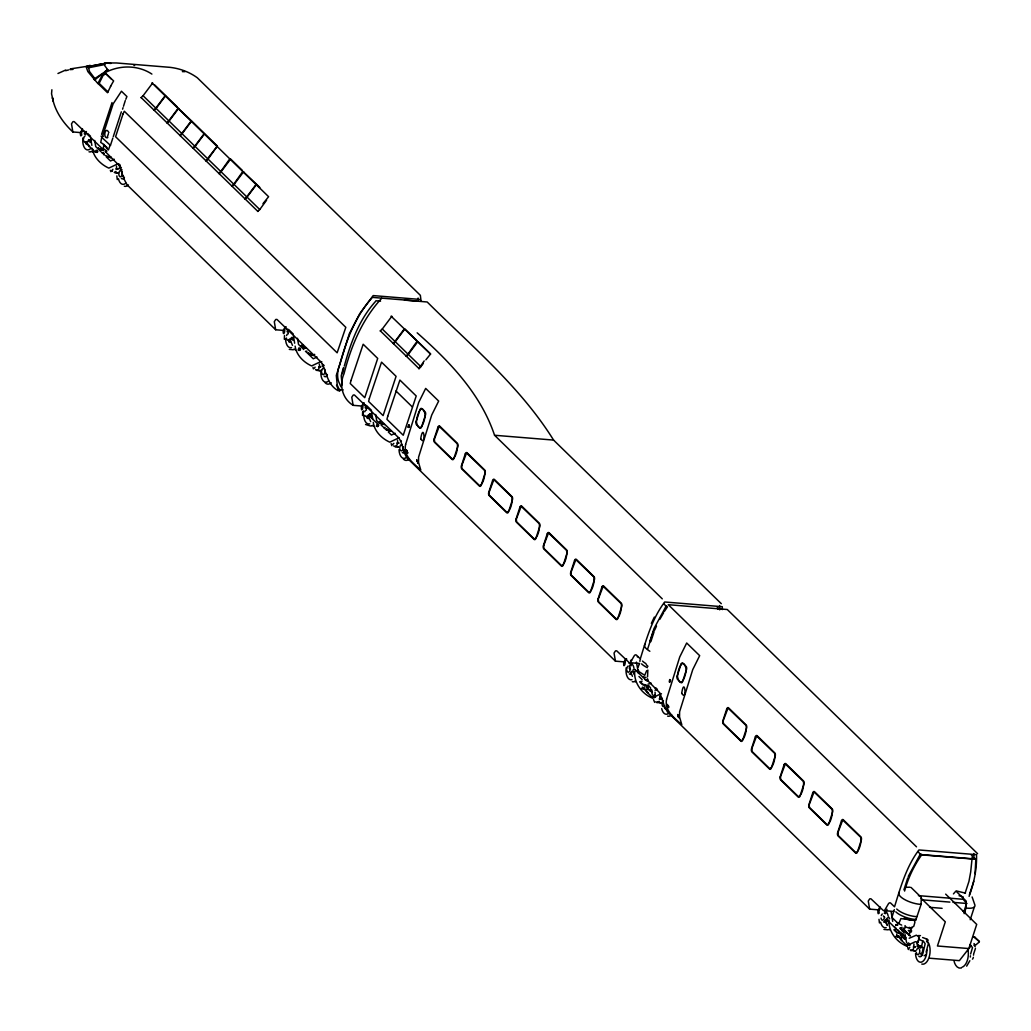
<?xml version="1.0" encoding="UTF-8"?>
<svg xmlns="http://www.w3.org/2000/svg" width="1031" height="1031" viewBox="0 0 1031 1031"><rect width="100%" height="100%" fill="white"/><g stroke="black" fill="none" stroke-linecap="round" stroke-linejoin="round"><path stroke-width="1.5" d="M904.896 933.751L906.533 942.386M894.315 909.664L891.905 917.397L896.931 922.307L898.929 923.26L900.888 918.608L915.696 920.399L921.121 904.29L921.263 897.395L911.004 887.395M964.191 913.646L966.034 907.963L966.176 901.068L955.917 891.068L953.43 893.903M111.67 171.223L112.894 169.29M112.16 170.927L112.392 170.218M647.532 676.903L647.868 670.06M926.134 952.18L928.093 944.564M284.324 339.276L284.517 335.436M362.487 415.519L362.68 411.678M51.885 89.761L51.55 93.873L53.212 101.141L52.452 97.713C54.875 111.039 63.084 122.844 72.866 131.955L80.869 132.612M975.068 873.695L975.829 859.287L974.669 858.153L971.498 858.694L920.206 854.493L918.196 851.464M123.243 175.76L124.016 177.577M970.313 957.052L970.442 955.801M116.516 169.252L116.516 166.159M659.776 699.134L659.763 696.054M973.522 955.17L973.651 954.229M896.777 934.138L896.738 935.929M88.266 141.505L88.653 139.585M291.064 339.315L291.451 337.395M363.376 410.918L363.015 414.823M369.227 415.557L369.626 413.637M915.76 951.162L911.804 950.118M970.622 953.971L972.517 947.553L970.107 944.808M112.817 138.102L110.446 145.397L101.734 137.355L100.742 142.471L103.925 144.443L103.293 148.503L106.863 151.145M110.162 145.126L108.397 149.946L106.477 148.077M343.271 367.977L341.222 375.838L342.124 384.963M342.344 373.622L343.929 367.59M717.744 609.282L718.13 607.929L716.97 606.795M913.427 949.216L913.982 944.022M122.586 109.17L123.063 107.662M123.501 106.257L125.279 100.587M101.592 134.339L112.031 102.546M102.237 137.394L113.139 103.873L121.452 91.218L126.916 96.553L125.834 99.247M107.172 137.523L108.384 133.759M104.208 155.101L102.559 152.781M113.281 136.646L121.336 111.851M286.064 326.698C283.718 328.618 285.639 332.562 283.564 333.657L283.306 332.949A3.183 1.701 -85.3 0 1 283.654 329.598L285.368 326.775M314.481 368.26L315.086 367.139M344.315 366.069C350.63 342.885 359.136 319.674 375.439 301.529M364.227 402.941C361.881 404.861 363.801 408.804 361.726 409.9L361.469 409.191A3.183 1.701 -85.3 0 1 361.829 405.84L363.531 403.018M392.643 444.503L393.855 443.343M408.701 424.991L409.049 426.138A1.34 0.709 -85.3 0 1 408.701 427.208C406.923 428.007 409.423 423.122 409.436 426.177A1.34 0.709 -85.3 0 1 409.088 427.234L408.933 427.388M408.263 427.427L408.959 425.004M626.513 658.77C624.18 660.703 626.088 664.647 624.013 665.742L623.768 665.021A3.183 1.701 -85.3 0 1 624.116 661.683L625.817 658.848M637.97 667.392L639.516 663.655M649.685 641.888L654.041 628.485L666.297 605.764L667.457 606.898L664.415 611.357M647.584 649.182L653.396 631.281M650.845 641.682L654.092 631.694M647.713 688.772L648.641 685.911M654.221 697.136L655.548 697.24M669.261 681.942L669.712 679.584L669.725 681.8A1.34 0.709 -85.3 0 0 670.06 680.731L669.712 679.584M885.887 912.693L886.995 909.278M903.903 889.843L907.77 877.935M904.599 891.068C908.118 878.103 913.93 865.834 921.675 854.867L975.829 859.287M901.468 938.171L902.86 933.88M903.427 932.488L905.334 926.624M909.187 934.769L911.572 927.423A3.145 1.07 18 0 1 911.017 927.655M909.162 948.314L909.754 947.18M917.448 942.888L918.943 938.661M917.77 942.862L919.085 938.803M922.616 937.527L927.101 939.151M923.325 941.161L925.155 943.687L922.964 953.172A3.183 1.701 -85.3 0 1 921.495 955.428L920.735 953.585L922.23 952.631L923.145 948.108L921.572 946.574L922.745 940.929A4.498 1.534 18 0 1 918.569 938.094L919.381 937.308L916.379 935.181L909.2 938.249M965.068 893.323L968.947 881.415L970.687 871.981L972.349 855.898L971.189 854.763M963.65 912.474L966.55 903.543M969.449 894.624L973.792 881.234M969.101 896.351C973.999 883.039 977.014 868.888 976.512 854.66L918.917 849.956C906.288 866.697 900.643 887.098 894.521 906.816L890.81 903.208A3.944 2.114 -85.3 0 0 888.426 903.8L884.456 910.682M970.21 919.742L974.359 906.971M929.55 958.211L959.384 960.647L968.856 948.559L976.705 924.407L945.659 894.122M969.797 947.734L970.674 945.04M973.857 953.314L975.442 948.443M89.053 146.698L89.478 145.461M87.674 66.757L88.537 67.775L104.788 64.541L103.77 63.613M88.537 67.775L89.568 71.577L94.749 78.472L93.692 78.33L94.221 78.962M646.669 670.64L644.71 675.305L639.272 671.812L637.686 669.428M969.836 960.724L966.666 966.15M82.557 128.965L80.856 131.788A3.183 1.701 -85.3 0 0 80.508 135.138L80.766 135.847C83.266 135.589 79.877 132.316 82.403 131.53M880.036 906.816L878.335 909.651A3.183 1.701 -85.3 0 0 877.987 912.989L878.232 913.698C880.693 913.466 877.381 910.154 879.881 909.381M908.247 876.44L920.515 853.732L921.675 854.867M90.509 66.538L87.3 66.28L86.552 68.007L87.854 71.59L97.881 83.55L102.404 74.979M110.729 86.166L107.52 92.726L98.125 83.575M651.36 623.42L654.337 617.092M654.556 630.263L656.489 626.152M632.441 676.284L630.882 672.728L631.513 671.387M887.188 925.438L885.101 920.696L885.732 919.356M115.949 171.352L115.395 172.1M659.209 701.248L657.095 702.742L655.896 701.711M107.804 137.574C102.481 139.572 105.098 125.009 108.874 132.599M911.34 932.024L911.572 930.568M110.497 86.398L113.629 80.933L105.252 72.982M659.827 619.335L663.642 612.685M630.237 662.714L634.207 655.832A3.944 2.114 -85.3 0 1 636.591 655.239L640.303 658.861C646.424 639.143 652.069 618.742 664.699 601.988L722.293 606.705L722.331 609.579M140.989 97.636L143.09 95.728L155.81 108.139L165.411 95.38L154.805 85.032M143.09 95.728L152.691 82.97M153.954 110.059L155.81 108.139M154.238 110.33L156.081 108.41L168.8 120.82L177.461 109.209M156.081 108.41L165.682 95.638L177.345 107.018M166.958 122.741L168.8 120.82M167.228 123.011L169.084 121.078L181.804 133.489L191.392 120.73L178.17 108.281M169.084 121.078L178.672 108.319M179.948 135.409L181.804 133.489M180.219 135.68L182.075 133.759L194.795 146.157L204.396 133.399L191.676 120.988L182.075 133.759M192.939 148.09L194.795 146.157M193.209 148.348L195.065 146.428L206.728 157.807M195.065 146.428L204.666 133.669L217.386 146.067L205.942 160.759M206.213 161.029L208.056 159.109L220.776 171.507L229.874 158.71M208.056 159.109L217.154 146.299M218.933 173.44L220.776 171.507M219.203 173.698L221.059 171.777L233.779 184.188L242.865 171.378M221.059 171.777L230.648 159.019L242.311 170.386M231.923 186.108L233.779 184.188M232.194 186.379L234.05 184.459L246.77 196.857L256.371 184.098L243.136 171.649M234.05 184.459L243.651 171.687M244.914 198.79L246.77 196.857M245.198 199.047L247.04 197.127L259.76 209.538L266.552 200.259M247.04 197.127L256.642 184.369L259.825 187.462M257.66 211.432L259.76 209.538M380.168 330.925L382.269 329.031L394.989 341.429L403.649 329.83M382.269 329.031L391.87 316.259L391.11 316.195L430.571 354.02L425.88 359.819M393.133 343.362L394.989 341.429M393.417 343.619L395.26 341.699L407.98 354.11L417.078 341.3M395.26 341.699L404.861 328.941L416.524 340.307M406.137 356.03L407.98 354.11M406.407 356.301L408.263 354.38L420.983 366.778L418.87 368.686L424.192 360.927M408.263 354.38L417.851 341.609L430.571 354.02M421.769 365.618L423.354 363.299M378.57 425.558L376.354 426.254L376.908 424.54L378.519 424.669L377.565 426.705L377.05 425.79L378.596 425.3M644.349 686.788L643.795 688.489L648.151 692.755M646.94 689.185L646.218 691.414L652.468 697.51L654.569 697.691M653.19 695.294L652.468 697.51M907.409 943.262L906.687 945.479L907.589 946.02M903.246 929.318L903.465 931.083M262.969 203.674L268.601 196.702L151.931 82.905M381.728 298.268C362.152 319.301 351.094 346.184 344.032 373.686C338.941 384.963 342.305 398.726 353.13 405.325L361.134 405.982M104.415 63.497L104.853 65.816L107.855 69.889L93.718 79.323M87.12 66.332L90.109 65.314M669.957 681.981L670.098 681.826A1.34 0.709 -85.3 0 0 670.446 680.769L670.318 679.996M926.534 941.239L927.887 942.901M975.61 945.079L979.102 942.141M94.53 80.289C109.634 65.688 134.12 62.388 151.892 74.077M57.955 73.497L65.688 70.031M104.866 71.629L107.855 69.734L106.799 69.593L107.314 70.224M899.663 936.56L897.073 936.548M648.099 684.094L649.968 683.682M65.662 70.701L68.6 69.928M114.209 159.212L110.485 160.978L106.257 156.867M317.007 357.022L313.282 358.788L305.898 351.597M395.169 433.265L391.445 435.03L388.275 431.95M654.981 690.28L657.456 689.108M912.873 949.963L910.966 950.724L910.115 949.68M119.132 168.453L115.897 169.02M662.392 698.335L659.157 698.915M418.148 461.927L416.859 461.115M668.771 706.39L667.482 705.565M677.87 715.707L679.249 716.932M901.906 929.601L902.692 929.266M911.172 927.732C915.348 927.488 905.553 929.227 904.999 925.606M895.9 925.284L897.614 925.052L895.72 924.575M87.506 143.077L85.895 142.935L85.844 142.059L88.06 141.363M96.991 152.33L95.38 152.188L85.895 142.935M97.249 152.446L96.076 151.737L97.146 150.964L97.674 151.866M290.304 340.887L288.693 340.758L288.641 339.869L290.175 338.748L290.922 340.05M368.467 417.13L366.856 416.988L368.338 414.99L378.519 424.669M634.671 671.941L632.57 671.774L633.292 669.544L634.49 669.171L646.978 681.027M642.094 681.22L639.645 681.813L642.597 684.687L648.886 686.375M896.313 929.189L893.864 929.769L896.815 932.655L903.104 934.344M902.64 931.405L903.336 931.238M87.042 66.899L100.909 64.128M88.821 66.409L106.399 63.084L111.039 63.458M70.056 69.618L72.943 69.425M133.991 65.507L134.636 65.391M70.34 68.897L87.3 66.28L86.011 66.822M918.312 935.581L920.464 935.645M911.159 930.413L908.311 930.478M909.174 931.573L910.669 931.302M93.267 152.085L91.347 151.273M921.121 904.29L920.039 904.316A15.078 5.155 18 0 1 904.071 899.238A15.078 5.155 18 0 1 899.354 892.176M916.946 916.572L915.863 916.598A14.769 5.052 18 0 1 896.712 909.033M906.468 887.291L909.935 887.214M961.369 968.006C957.232 969.05 954.758 964.462 954.049 961.085M104.878 62.955L116.451 62.968L170.076 67.35C179.884 68.523 189.33 71.938 197.333 77.789L420.352 295.317L421.048 301M182.384 71.629L185 71.654M924.047 955.673L924.536 955.685A3.183 1.701 -85.3 0 0 925.658 954.474M105.755 63.2L106.773 63.278M89.465 66.28L90.483 66.358M85.689 131.556L86.449 131.607M101.012 136.208L103.036 136.363M110.446 145.397L109.66 145.087M103.293 148.503L102.017 148.4L74.155 121.619L72.995 121.632L71.5 123.862L72.866 131.955M106.438 151.57L105.162 151.467L119.519 165.862L124.107 179.201L127.097 184.845L275.664 329.765L283.667 330.423M112.392 170.179L112.083 171.159M419.462 299.377L373.17 295.588L359.806 313.579L349.329 333.696L336.299 375.452L337.253 385.156L339.753 390.801L338.091 390.659C326.891 384.537 326.814 371.585 321.041 362.036L276.965 319.43L275.793 319.442L274.298 321.672L275.664 329.765M415.918 300.936L372.41 297.379C355.27 316.195 346.339 340.385 339.792 364.574A27.437 21.2 -45.7 0 0 338.645 381.56L340.99 386.87M404.461 300.124L427.182 301.98C471.347 345.9 520.281 386.651 553.583 440.082L721.3 603.689M375.89 300.768L380.542 301.155M289.286 349.393L291.812 349.599A12.333 6.598 -85.3 0 0 293.887 349.561M336.518 385.233L338.387 389.46L343.181 389.86M417.168 332.833C449.49 361.417 480.575 393.52 494.558 435.262L553.583 440.082M637.235 656.773L638.253 656.85M625.637 659.131L626.655 659.221M630.547 660.33L631.565 660.42M353.13 405.325L351.777 397.231L353.259 395.002L354.432 394.989L398.507 437.595C403.198 443.626 402.541 452.132 407.361 458.228L615.417 661.155L625.018 661.941M639.516 663.474L629.219 662.637L616.706 650.819L615.546 650.832L614.051 653.061L615.417 661.155M630.882 672.728L631.41 673.024M648.383 680.421L647.365 680.331L659.879 692.935L664.467 706.261L667.457 711.918L869.636 909.123L879.237 909.909M650.277 683.166L651.283 683.244M655.149 687.922L656.167 688.012M644.955 688.901L642.854 688.579M918.415 895.63L963.134 899.277L966.782 903.478L952.966 902.344M922.242 899.844L949.886 902.099M929.55 907.293L942.115 908.324M893.735 911.443L883.438 910.592L870.924 898.787L869.764 898.8L868.27 901.03L869.636 909.123M885.101 920.696L887.33 924.871M883.954 929.447L886.492 929.653A12.333 6.598 -85.3 0 0 888.554 929.601M968.856 948.559L937.437 945.994L945.298 921.83L921.147 898.285M116.567 168.775L118.14 168.968M319.365 366.585L320.937 366.778M318.708 366.83L320.306 367.036M397.528 442.827L399.1 443.021M396.871 443.072L398.469 443.278M659.827 698.67L661.387 698.863M914.046 946.626L915.605 946.832M913.376 946.883L914.974 947.077M305.898 347.898L303.372 347.318M384.06 424.128L381.534 423.561M391.368 431.267L386.47 429.527L391.368 431.267A3.145 1.07 18 0 1 387.901 430.159A3.145 1.07 18 0 1 386.909 428.677M956.794 891.055L965.467 893.13M966.034 907.963L967.387 908.195A15.078 5.155 18 0 0 974.888 905.025L972.117 896.97M909.007 927.539L910.193 927.745A3.145 1.07 18 0 1 908.994 927.5M114.325 172.267L118.591 173.04M114.493 172.538L117.611 173.105M317.123 370.077L321.401 370.851M317.29 370.348L320.409 370.915M395.285 446.32L398.134 446.835M395.453 446.591L398.572 447.158M657.585 702.15L661.85 702.923M657.752 702.42L660.871 702.987M911.971 950.389L915.077 950.956M306.233 348.401L301 346.158L302.199 346.79M384.395 424.643L379.163 422.401L380.362 423.032M646.025 677.509L643.215 676.697M305.447 351.391L306.954 351.133M383.609 427.633L385.13 427.375M648.319 685.808L642.738 684.172L640.973 682.445M641.334 688.463L645.767 689.778M898.349 932.54L902.525 933.777M895.552 936.432L899.986 937.733M295.549 349.934L294.157 349.084M373.725 426.177L372.32 425.326M890.23 929.975L889.083 929.447M100.574 149.508L103.435 150.59L98.203 148.348L99.401 148.98M912.074 927.281L913.788 926.276L914.897 922.307L914.317 920.387L916.031 919.381L914.948 919.407A14.769 5.052 18 0 1 895.797 911.842M885.681 911.894L886.544 912.409A6.908 3.699 -85.3 0 1 888.116 915.94M921.572 946.574L920.992 946.342A4.498 1.534 18 0 1 916.817 943.507M897.202 922.964L901.687 925.116M309.519 353.929L308.308 353.298L313.54 355.54L310.679 354.458A3.145 1.07 18 0 0 314.623 354.316M635.56 681.878L634.606 681.156M103.396 152.872L104.26 153.709L101.785 152.73M365.541 424.488L369.974 425.842A12.333 6.598 -85.3 0 0 372.049 425.803M926.276 938.945L928.325 940.182M654.389 694.92L655.368 696.608M889.689 918.827L888.709 917.139L886.724 918.582L888.49 922.603M908.607 942.888L909.587 944.576M895.913 928.132L894.367 926.624M326.389 373.725L326.814 375.387A3.183 1.701 -85.3 0 0 327.433 374.962M105.51 155.475L110.742 157.717L107.881 156.648A3.145 1.07 18 0 0 111.168 157.137M977.568 853.655L727.28 609.514L668.268 604.694L916.507 846.825M494.558 435.262L662.289 598.856M141.234 97.661L257.918 211.458M380.413 330.951L419.127 368.711M111.361 79.078L105.845 73.704L103.074 75.469L99.156 83.343L107.997 91.978M975.236 946.767L973.895 945.118A4.498 1.534 18 0 0 974.011 943.545M395.956 390.968L412.271 406.884M646.282 664.686L647.945 666.31M119.867 164.586L119.983 165.024A4.498 1.534 18 0 0 121.387 167.641M917.629 942.721L917.332 942.437A6.908 3.699 -85.3 0 0 914.781 941.947L906.301 945.968C896.261 941.715 888.606 931.496 888.838 920.335M87.648 133.463L90.573 136.311M288.487 329.366L293.371 334.134M366.649 405.608L371.534 410.364M901.957 929.343L904.032 931.367M901.339 929.124L902.228 931.07M899.831 928.209L903.994 932.269M100.986 151.725L95.715 146.582L94.71 140.448M303.797 349.535L298.513 344.393L297.508 338.271M378.789 422.697L376.689 420.635L375.671 414.501M380.903 424.746L383.004 426.808M384.06 427.839L386.174 429.888M638.975 676.478L642.133 679.558M648.46 685.731L650.574 687.793M629.103 667.972L630.482 669.325M883.322 915.94L884.701 917.294M897.666 929.782L905.978 937.901M406.472 450.972L407.387 451.965M886.789 919.742L898.388 931.045M667.663 706.467L668.719 707.588L667.315 704.379L667.624 706.519M678.05 716.597L679.107 717.718L677.702 714.509L678.011 716.648M649.04 689.365L652.159 692.407M903.246 937.321L905.334 939.357M645.96 686.917L650.316 691.17M900.179 934.885L904.535 939.138M895.192 930.413L896.957 932.14M338.387 389.46L339.753 390.801M902.37 940.71L897.949 935.581M900.437 939.383L906.687 945.479M904.213 929.008L903.556 928.055M665.987 606.524L663.977 603.496M654.685 702.407L653.448 699.43M393.61 445.882C396.329 449.091 398.481 442.531 397.476 440.211M315.447 369.639C318.167 372.848 320.319 366.289 319.314 363.969M652.198 691.363L651.76 689.855M908.35 949.538L907.667 947.399M391.832 445.727L391.161 443.601M110.871 171.674L110.33 170.295M369.111 418.07L370.67 421.627M290.948 341.828L292.508 345.385M652.314 694.417L650.651 688.76M888.335 920.219L889.25 922.449M633.343 672.367L634.271 674.635M313.372 368.892L312.999 367.358M636.411 662.095L638.473 673.411M678.823 716.635L679.017 717.524M417.813 462.043L418.006 462.932M404.191 449.941L404.5 451.617M370.58 413.715L371.044 416.524M292.417 337.472L292.881 340.282M90.419 139.649L90.87 142.368M89.62 139.662L90.084 142.471M892.691 921.379L891.119 911.765M634.619 672.367C634.387 683.527 642.042 693.747 652.082 698L660.562 693.979A6.908 3.699 -85.3 0 1 661.451 693.76M371.611 412.129L372.81 419.462M373.299 422.388C374.356 431.254 381.895 438.639 389.795 442.17L398.275 438.136A6.908 3.699 -85.3 0 1 399.165 437.917M293.448 335.887L294.647 343.22M295.137 346.145C296.193 355.012 303.733 362.397 311.633 365.928L320.113 361.907A6.908 3.699 -85.3 0 1 321.865 361.842M90.638 138.077L91.849 145.41M92.326 148.335C93.396 157.202 100.935 164.586 108.835 168.117L117.315 164.084A6.908 3.699 -85.3 0 1 119.068 164.032M878.992 919.33L879.443 922.977M642.416 687.084L642.519 687.961M418.096 298.049L418.47 301.104M116.825 175.914L117.276 179.562M635.392 669.725L635.47 670.872M369.021 415.416L369.085 416.292M97.61 151.493L96.862 150.191L95.935 150.487L95.38 152.188M655.059 692.162L655.213 695.294M973.857 853.5L973.921 857.818M719.638 605.532L719.702 609.849M911.816 920.258A12.436 4.253 18 0 1 904.161 918.196M908.955 933.841A3.145 1.07 18 0 1 908.633 935.001M901.983 927.217A3.145 1.07 18 0 1 900.411 927.887M896.107 925.348A3.145 1.07 18 0 1 897.563 925.091M927.049 940.903A12.333 6.598 -85.3 0 1 929.562 955.595A12.333 6.598 -85.3 0 1 921.791 964.088M926.856 949.976A10.529 5.632 -85.3 0 1 921.534 962.091A10.529 5.632 -85.3 0 1 915.528 953.482M921.882 955.505A5.116 2.732 -85.3 0 1 918.827 956.227M919.433 949.383A3.196 1.714 -85.3 0 1 918.724 954.242A3.196 1.714 -85.3 0 1 916.34 952.489M916.572 950.054A3.196 1.714 -85.3 0 1 918.325 948.301M920.838 948.082A3.608 1.237 18 0 1 917.049 945.852M921.289 946.69A3.608 1.237 18 0 1 917.899 945.053M886.222 927.642A10.529 5.632 -85.3 0 1 880.603 922.165M886.57 921.057A5.116 2.732 -85.3 0 1 883.515 921.791M884.418 917.255A3.196 1.714 -85.3 0 1 882.755 920.193A3.196 1.714 -85.3 0 1 881.041 918.054M881.26 915.618A3.196 1.714 -85.3 0 1 882.343 914.02M885.526 913.634A3.608 1.237 18 0 1 884.186 913.208M885.99 912.242A3.608 1.237 18 0 1 884.65 911.816M959.062 895.733A15.078 5.155 18 0 1 963.302 897.009M963.109 911.133A14.769 5.052 18 0 1 965.416 912.358M967.89 949.345A12.333 6.598 -85.3 0 1 962.103 967.181M973.354 957.296A3.183 1.701 -85.3 0 1 972.491 959.139M383.906 424.076A3.145 1.07 18 0 1 381.612 423.522M380.581 423.019A3.145 1.07 18 0 1 380.143 421.318M369.717 423.844A10.529 5.632 -85.3 0 1 363.711 415.248M369.085 418.251A5.116 2.732 -85.3 0 1 366.997 417.98M366.585 416.253A3.196 1.714 -85.3 0 1 364.794 415.325M364.755 411.82A3.196 1.714 -85.3 0 1 366.508 410.054M366.495 408.83A3.608 1.237 18 0 1 365.361 407.142M368.131 408.018A3.608 1.237 18 0 1 366.082 406.807M367.036 407.245A4.498 1.534 18 0 1 365.631 404.642M409.397 459.014A12.333 6.598 -85.3 0 1 403.379 459.13M406.755 457.236A10.529 5.632 -85.3 0 1 399.023 449.684M404.397 452.686A5.116 2.732 -85.3 0 1 402.309 452.429M403.198 446.655A3.196 1.714 -85.3 0 1 401.884 450.689A3.196 1.714 -85.3 0 1 399.835 448.691M399.822 447.454A3.196 1.714 -85.3 0 1 401.819 444.49M401.394 441.255A3.608 1.237 18 0 1 400.995 440.662M647.404 667.688A14.769 5.052 18 0 1 641.578 663.874M639.955 661.451A14.769 5.052 18 0 1 640.47 659.544M649.852 651.27A15.078 5.155 18 0 1 645.135 644.207M646.012 663.655A14.769 5.052 18 0 1 642.493 661.064M647.416 678.746A3.145 1.07 18 0 1 645.071 679.725M671.684 714.857A12.333 6.598 -85.3 0 1 667.585 716.12M669.042 713.078A10.529 5.632 -85.3 0 1 661.683 708.632M666.683 708.529A5.116 2.732 -85.3 0 1 664.608 708.271M664.789 705.913A3.196 1.714 -85.3 0 1 662.881 706.364A3.196 1.714 -85.3 0 1 662.108 703.297M662.353 702.098A3.196 1.714 -85.3 0 1 663.436 700.487M634.336 681.646A12.333 6.598 -85.3 0 1 632.274 681.684M632.003 679.674A10.529 5.632 -85.3 0 1 626.165 667.792M631.372 674.094A5.116 2.732 -85.3 0 1 629.297 673.823M629.426 666.219A3.196 1.714 -85.3 0 1 629.49 671.465A3.196 1.714 -85.3 0 1 626.822 670.086M626.809 668.848A3.196 1.714 -85.3 0 1 628.124 666.052M631.32 665.678A3.608 1.237 18 0 1 629.967 665.253M631.771 664.286A3.608 1.237 18 0 1 629.232 663.281M629.335 663.088A4.498 1.534 18 0 0 631.462 663.938L632.325 664.441A6.908 3.699 -85.3 0 1 633.897 667.972M305.743 347.834A3.145 1.07 18 0 1 303.449 347.279M302.418 346.777A3.145 1.07 18 0 1 302.882 345.05M309.738 353.917A3.145 1.07 18 0 1 308.643 352.847M291.554 347.602A10.529 5.632 -85.3 0 1 285.548 339.006M290.922 342.008A5.116 2.732 -85.3 0 1 288.835 341.751M288.409 340.011A3.196 1.714 -85.3 0 1 286.36 338M286.592 335.578A3.196 1.714 -85.3 0 1 288.345 333.812M288.332 332.601A3.608 1.237 18 0 1 287.069 331.376M288.783 331.196A3.608 1.237 18 0 1 287.92 330.564M288.873 331.015A4.498 1.534 18 0 1 286.824 329.018M331.222 382.772A12.333 6.598 -85.3 0 1 325.216 382.888M328.593 380.993A10.529 5.632 -85.3 0 1 322.755 380.246A10.529 5.632 -85.3 0 1 321.028 370.155M327.214 375.464A5.116 2.732 -85.3 0 1 324.146 376.186M324.275 368.583A3.196 1.714 -85.3 0 1 324.34 373.828A3.196 1.714 -85.3 0 1 321.672 372.449M321.659 371.212A3.196 1.714 -85.3 0 1 322.987 368.415M323.631 367.036A3.608 1.237 18 0 1 322.51 365.348M323.231 365.013A3.608 1.237 18 0 1 322.832 364.42M324.185 365.451A4.498 1.534 18 0 1 322.651 364.407M102.945 150.023A3.145 1.07 18 0 1 100.651 149.469M99.62 148.967A3.145 1.07 18 0 1 98.525 147.897M91.089 151.75A12.333 6.598 -85.3 0 1 89.014 151.789M90.483 148.735A10.529 5.632 -85.3 0 1 84.645 148A10.529 5.632 -85.3 0 1 82.918 137.909M88.112 144.198A5.116 2.732 -85.3 0 1 86.037 143.928M86.23 141.582A3.196 1.714 -85.3 0 1 84.323 142.033M83.833 141.273A3.196 1.714 -85.3 0 1 83.563 140.19M83.55 138.966A3.196 1.714 -85.3 0 1 84.877 136.156M85.521 134.777A3.608 1.237 18 0 1 84.271 133.553M85.985 133.386A3.608 1.237 18 0 1 85.122 132.754M86.076 133.192A4.498 1.534 18 0 1 84.027 131.208M128.424 184.961A12.333 6.598 -85.3 0 1 124.326 186.237M125.795 183.183A10.529 5.632 -85.3 0 1 118.436 178.75M124.416 177.641A5.116 2.732 -85.3 0 1 121.349 178.376M121.478 170.759A3.196 1.714 -85.3 0 1 121.722 175.721A3.196 1.714 -85.3 0 1 119.029 175.386A3.196 1.714 -85.3 0 1 120.189 170.605M122.032 169.793A3.608 1.237 18 0 1 120.343 167.267M120.034 166.61A3.608 1.237 18 0 1 120.163 166.146M405.595 444.503C403.173 456.102 413.263 463.215 420.751 470.033L418.534 462.352L418.573 457.171L431.705 415.055L438.665 401.072L425.674 388.416L418.728 402.386L405.595 444.503M406.304 449.774L407.709 452.996L406.304 449.774M416.692 459.916L418.096 463.125L416.692 459.916M666.606 699.095C664.196 710.694 674.274 717.808 681.762 724.625L679.545 716.945L679.597 711.764L692.729 669.647L699.675 655.664L686.685 643.009L679.738 656.979L666.606 699.095M420.674 438.755C426.138 447.596 423.857 420.751 420.674 438.755M681.684 693.348C687.432 702.266 684.481 675.228 681.684 693.348M416.369 421.692C419.437 435.262 424.463 422.774 425.249 414.887C422.169 401.304 417.155 413.805 416.369 421.692M434.335 439.206L434.657 441.887L452.248 459.04C455.715 458.408 458.421 447.686 457.223 443.73L439.232 426.357L434.335 439.206M461.656 465.857L461.978 468.538L479.57 485.691C483.036 485.06 485.756 474.337 484.544 470.368L466.553 453.009L461.656 465.857M488.978 492.509L489.3 495.189L506.891 512.343C510.358 511.711 513.077 500.989 511.866 497.019L493.875 479.66L488.978 492.509M516.299 519.16L516.621 521.841L534.213 538.994C537.679 538.362 540.399 527.64 539.2 523.671L521.196 506.311L516.299 519.16M543.621 545.811L543.943 548.492L561.534 565.645C565.001 565.014 567.72 554.291 566.522 550.322L548.518 532.963L543.621 545.811M570.942 572.463L571.277 575.143L588.869 592.297C592.322 591.665 595.042 580.93 593.843 576.973L575.839 559.614L570.942 572.463M598.264 599.114L598.599 601.795L616.19 618.948C619.657 618.316 622.363 607.581 621.165 603.625L603.174 586.265L598.264 599.114M677.38 676.284C680.46 689.855 685.473 677.367 686.259 669.48C683.179 655.896 678.166 668.397 677.38 676.284M723.118 720.901L723.453 723.569L741.044 740.735C744.511 740.09 747.217 729.368 746.019 725.412L728.028 708.052L723.118 720.901M751.741 748.815L752.063 751.483L769.654 768.649C773.121 768.005 775.84 757.282 774.642 753.326L756.638 735.966L751.741 748.815M780.441 776.807L780.776 779.488L798.368 796.641C801.822 796.009 804.541 785.287 803.342 781.33L785.338 763.958L780.441 776.807M809.142 804.811L809.477 807.479L827.068 824.632C830.535 824.001 833.241 813.279 832.043 809.322L814.052 791.95L809.142 804.811M837.842 832.803L838.177 835.471L855.769 852.637C859.235 851.993 861.942 841.27 860.743 837.314L842.752 819.954L837.842 832.803M351.004 380.491L350.218 383.506L364.755 397.682L377.707 358.414L363.17 344.238L351.004 380.491M369.369 398.404L368.583 401.42L383.107 415.596L396.072 376.328L381.534 362.152L369.369 398.404M387.72 416.318L386.934 419.333L403.25 435.237L416.215 395.981L399.899 380.065L387.72 416.318M123.011 113.951L115.601 136.736L337.137 352.808L345.81 327.317L124.287 111.232L123.011 113.951M419.991 409.707L416.15 421.537A2.41 1.289 -85.3 0 0 416.55 424.746L419.823 427.955A2.41 1.289 -85.3 0 0 421.615 426.873L425.468 415.042A2.41 1.289 -85.3 0 0 425.068 411.82L421.782 408.624A2.41 1.289 -85.3 0 0 419.991 409.707M437.956 427.221L434.115 439.051A2.41 1.289 -85.3 0 0 434.502 442.26L452.132 459.465A2.41 1.289 -85.3 0 0 453.924 458.383L457.777 446.552A2.41 1.289 -85.3 0 0 457.377 443.343L439.747 426.138A2.41 1.289 -85.3 0 0 437.956 427.221M465.277 453.872L461.437 465.703A2.41 1.289 -85.3 0 0 461.824 468.912L479.454 486.117A2.41 1.289 -85.3 0 0 481.258 485.034L485.098 473.203A2.41 1.289 -85.3 0 0 484.699 469.994L467.069 452.789A2.41 1.289 -85.3 0 0 465.277 453.872M492.599 480.523L488.758 492.354A2.41 1.289 -85.3 0 0 489.158 495.563L506.788 512.768A2.41 1.289 -85.3 0 0 508.579 511.685L512.42 499.855A2.41 1.289 -85.3 0 0 512.02 496.646L494.39 479.441A2.41 1.289 -85.3 0 0 492.599 480.523M519.92 507.175L516.08 519.005A2.41 1.289 -85.3 0 0 516.479 522.214L534.11 539.419A2.41 1.289 -85.3 0 0 535.901 538.337L539.741 526.506A2.41 1.289 -85.3 0 0 539.342 523.297L521.712 506.092A2.41 1.289 -85.3 0 0 519.92 507.175M547.242 533.826L543.401 545.657A2.41 1.289 -85.3 0 0 543.801 548.866L561.431 566.071A2.41 1.289 -85.3 0 0 563.222 564.988L567.063 553.157A2.41 1.289 -85.3 0 0 566.663 549.948L549.033 532.743A2.41 1.289 -85.3 0 0 547.242 533.826M574.563 560.477L570.723 572.308A2.41 1.289 -85.3 0 0 571.122 575.517L588.753 592.722A2.41 1.289 -85.3 0 0 590.544 591.639L594.384 579.809A2.41 1.289 -85.3 0 0 593.985 576.6L576.355 559.395A2.41 1.289 -85.3 0 0 574.563 560.477M601.885 587.129L598.044 598.959A2.41 1.289 -85.3 0 0 598.444 602.168L616.074 619.373A2.41 1.289 -85.3 0 0 617.865 618.291L621.706 606.46A2.41 1.289 -85.3 0 0 621.319 603.251L603.689 586.046A2.41 1.289 -85.3 0 0 601.885 587.129M681.001 664.299L677.161 676.13A2.41 1.289 -85.3 0 0 677.56 679.339L680.847 682.548A2.41 1.289 -85.3 0 0 682.638 681.465L686.478 669.635A2.41 1.289 -85.3 0 0 686.079 666.413L682.806 663.217A2.41 1.289 -85.3 0 0 681.001 664.299M726.752 708.916L722.899 720.746A2.41 1.289 -85.3 0 0 723.298 723.955L740.928 741.16A2.41 1.289 -85.3 0 0 742.72 740.065L746.56 728.247A2.41 1.289 -85.3 0 0 746.173 725.025L728.543 707.833A2.41 1.289 -85.3 0 0 726.752 708.916M755.362 736.83L751.522 748.661A2.41 1.289 -85.3 0 0 751.921 751.87L769.551 769.074A2.41 1.289 -85.3 0 0 771.343 767.992L775.183 756.161A2.41 1.289 -85.3 0 0 774.784 752.939L757.154 735.747A2.41 1.289 -85.3 0 0 755.362 736.83M784.063 764.822L780.222 776.652A2.41 1.289 -85.3 0 0 780.622 779.874L798.252 797.066A2.41 1.289 -85.3 0 0 800.043 795.984L803.884 784.153A2.41 1.289 -85.3 0 0 803.497 780.944L785.854 763.739A2.41 1.289 -85.3 0 0 784.063 764.822M812.763 792.826L808.923 804.644A2.41 1.289 -85.3 0 0 809.322 807.866L826.952 825.058A2.41 1.289 -85.3 0 0 828.744 823.975L832.584 812.157A2.41 1.289 -85.3 0 0 832.197 808.935L814.567 791.744A2.41 1.289 -85.3 0 0 812.763 792.826M841.476 820.818L837.636 832.648A2.41 1.289 -85.3 0 0 838.023 835.857L855.653 853.062A2.41 1.289 -85.3 0 0 857.444 851.98L861.285 840.149A2.41 1.289 -85.3 0 0 860.898 836.927L843.268 819.735A2.41 1.289 -85.3 0 0 841.476 820.818M908.44 945.105L909.767 945.208L908.44 945.105M298.745 348.298L298.178 350.012L298.874 350.424L300.408 349.316L299.66 348.014L298.745 348.298M299.312 348.968L299.402 350.463L300.472 349.677L299.312 348.968M104.17 144.907L103.409 144.856L106.992 147.665L104.17 144.907M905.502 931.212L904.496 931.135L910.386 935.968L905.502 931.212M974.566 936.857L973.56 936.779L979.45 941.625L974.566 936.857"/></g></svg>
